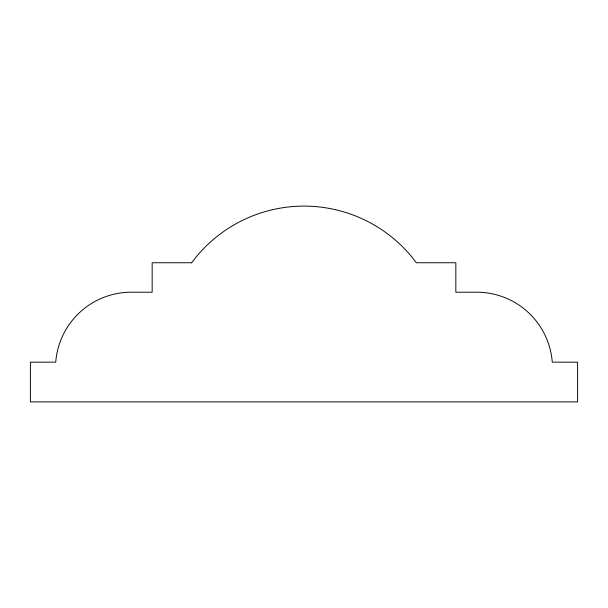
<?xml version="1.0" encoding="UTF-8"?>
<svg xmlns="http://www.w3.org/2000/svg" width="608" height="608" viewBox="0 0 608 608"><rect width="100%" height="100%" fill="white"/><g stroke="black" fill="none" stroke-linecap="round" stroke-linejoin="round"><path stroke-width="0.91" d="M191.649 262.755L152.16 262.755L152.16 292.212L129.952 292.212A75.787 75.787 0 0 0 55.723 362.17L30.4 362.17L30.4 401.896L577.6 401.896L577.6 362.17L552.277 362.17A75.787 75.787 0 0 0 478.048 292.212L455.84 292.212L455.84 262.755L416.351 262.755A139.734 139.734 0 0 0 191.649 262.755"/></g></svg>
